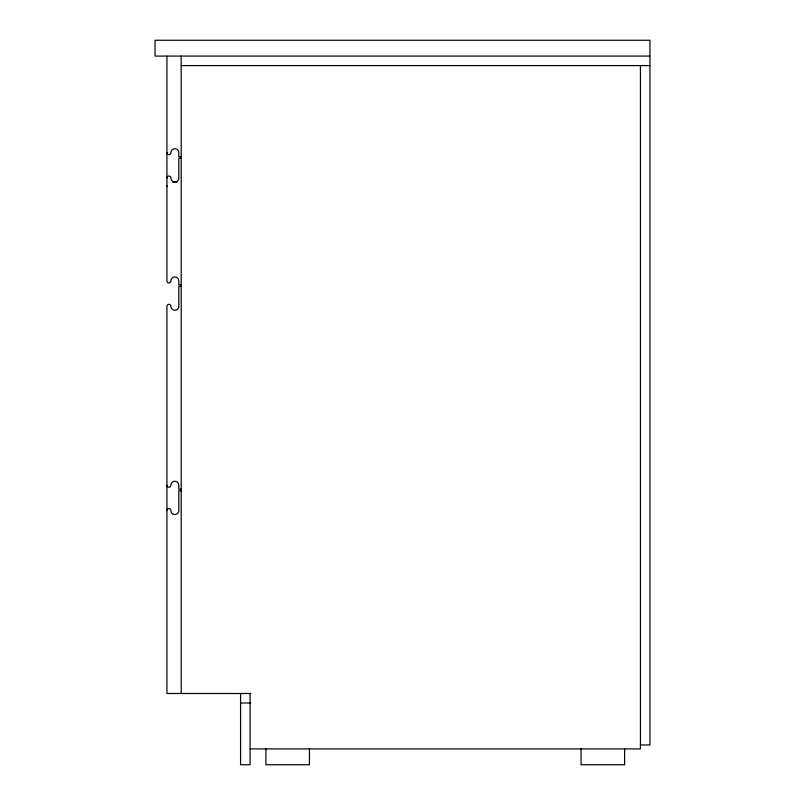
<?xml version="1.0" encoding="UTF-8"?>
<svg xmlns="http://www.w3.org/2000/svg" width="805" height="805" viewBox="0 0 805 805"><rect width="100%" height="100%" fill="white"/><g stroke="black" fill="none" stroke-linecap="round" stroke-linejoin="round"><path stroke-width="1.21" d="M649.937 56.088L155.063 56.088L155.063 40.25L649.937 40.25L649.937 744.957L640.438 744.957M181.195 65.587L649.937 65.587M181.195 156.643L178.821 156.643L178.821 152.688A3.955 3.955 0 0 0 174.856 148.724A3.955 3.955 0 0 0 170.902 152.688A1.982 1.982 0 0 1 168.919 154.671A1.982 1.982 0 0 1 166.937 152.688M181.195 158.233L178.821 158.233L178.821 178.026A3.955 3.955 0 0 1 174.856 181.98A3.955 3.955 0 0 1 170.902 178.026A1.982 1.982 0 0 0 168.919 176.043A1.982 1.982 0 0 0 166.937 178.026M181.195 284.92L178.821 284.92L178.821 280.955A3.955 3.955 0 0 0 174.856 277A3.955 3.955 0 0 0 170.902 280.955A1.982 1.982 0 0 1 168.919 282.937A1.982 1.982 0 0 1 166.937 280.955L166.937 56.27M181.195 286.5L178.821 286.5L178.821 306.292A3.955 3.955 0 0 1 174.856 310.257A3.955 3.955 0 0 1 170.902 306.292A1.982 1.982 0 0 0 168.919 304.32A1.982 1.982 0 0 0 166.937 306.292L166.937 693.487L250.908 693.487M181.195 489.199L178.821 489.199L178.821 485.244A3.955 3.955 0 0 0 174.856 481.289A3.955 3.955 0 0 0 170.902 485.244A1.982 1.982 0 0 1 168.919 487.226A1.982 1.982 0 0 1 166.937 485.244M181.195 490.788L178.821 490.788L178.821 510.581A3.955 3.955 0 0 1 174.856 514.536A3.955 3.955 0 0 1 170.902 510.581A1.982 1.982 0 0 0 168.919 508.599A1.982 1.982 0 0 0 166.937 510.581M240.574 702.986L250.637 702.986M250.073 748.912L640.438 748.912L640.438 65.587M624.6 748.539L624.6 764.75L581.049 764.75L581.049 748.539M309.462 748.539L309.462 764.75L265.912 764.75L265.912 748.539M250.073 693.487L250.073 764.75L240.574 764.75L240.574 693.487M181.195 56.088L181.195 693.487M167.007 186.458A1.982 1.982 0 0 1 166.937 185.945M172.874 182.514A3.955 3.955 0 0 1 176.838 182.514"/></g></svg>
